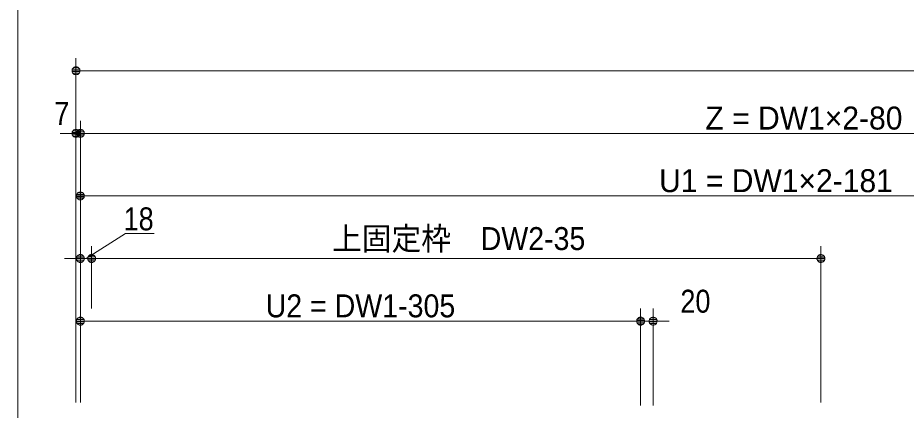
# Model space of a CAD drawing. Units: millimetres, scale not verified. Extents: x -6062 to 6062, y -3045 to 3045.
# Drawn here: x -5788 to -4368, y 358 to 985 of the extents above; entities that cross this region are included whole.
import ezdxf
from ezdxf.enums import TextEntityAlignment as Align

# ---------------------------------------------------------------- set-up
doc = ezdxf.new("R2010")
doc.units = ezdxf.units.MM
doc.header["$LTSCALE"] = 20
for name, color, linetype, lineweight in [('0-0_2寸法-1', 7, 'Continuous', 9), ('0-1_0', 7, 'Continuous', 9), ('0-2_2寸法-2', 7, 'Continuous', 9), ('0-5_1図面枠', 7, 'Continuous', 9)]:
    doc.layers.add(name, color=color, linetype=linetype, lineweight=lineweight)
doc.styles.add('ＭＳ Ｐゴシック', font='')
doc.styles.get('ＭＳ Ｐゴシック').set_extended_font_data('MS PGothic')

# ---------------------------------------------------------------- blocks, each defined once
blk = doc.blocks.new('_Dot')
at = {"layer": '0-1_0'}
for p, q in [((-10, 0), (-20, 0)), ((9.78, 2), (-9.78, 2)), ((7.99, 6), (-7.99, 6)), ((9.16, -3.98), (-9.16, -3.98)), ((6, -7.98), (-6, -7.98))]:
    blk.add_line(p, q, dxfattribs=at)
for points in [[(10, 0), (9.92, 1.25), (9.69, 2.49), (9.3, 3.68), (8.76, 4.82), (8.09, 5.88), (7.29, 6.85), (6.37, 7.71), (5.36, 8.44), (4.26, 9.05), (3.09, 9.51), (1.87, 9.82), (0.63, 9.98), (-0.63, 9.98), (-1.87, 9.82), (-3.09, 9.51), (-4.26, 9.05), (-5.36, 8.44), (-6.37, 7.71), (-7.29, 6.85), (-8.09, 5.88), (-8.76, 4.82), (-9.3, 3.68), (-9.69, 2.49), (-9.92, 1.25), (-10, 0), (0, 0)], [(-10, 0), (-9.92, -1.25), (-9.69, -2.49), (-9.3, -3.68), (-8.76, -4.82), (-8.09, -5.88), (-7.29, -6.85), (-6.37, -7.71), (-5.36, -8.44), (-4.26, -9.05), (-3.09, -9.51), (-1.87, -9.82), (-0.63, -9.98), (0.63, -9.98), (1.87, -9.82), (3.09, -9.51), (4.26, -9.05), (5.36, -8.44), (6.37, -7.71), (7.29, -6.85), (8.09, -5.88), (8.76, -4.82), (9.3, -3.68), (9.69, -2.49), (9.92, -1.25), (10, 0), (0, 0)]]:
    blk.add_lwpolyline(points, close=True, dxfattribs=at)
blk = doc.blocks.new('グループ-74')
at = {"layer": '0-5_1図面枠'}
blk.add_lwpolyline([(-80000, 55400), (80000, 55400), (80000, -55400), (-80000, -55400)], close=True, dxfattribs=at)
blk = doc.blocks.new('図面枠')
at = {"layer": '0-5_1図面枠'}
blk.add_blockref('グループ-74', (0, 0), dxfattribs=at)

msp = doc.modelspace()

# ---------------------------------------------------------------- linework, layer by layer
at = {"layer": '0-0_2寸法-1'}
for p, q in [((-5694.5, 820), (-5694.5, 920)), ((-925.21, 900), (-5681.79, 900)), ((-5687.5, 720), (-5687.5, 820)), ((-3380.21, 800), (-5674.79, 800)), ((-5687.5, 620), (-5687.5, 720)), ((-3481.21, 700), (-5674.79, 700)), ((-5669.5, 520), (-5669.5, 620)), ((-4504.5, 370), (-4504.5, 620)), ((-4517.21, 600), (-5656.79, 600)), ((-5687.5, 370), (-5687.5, 520)), ((-4792.5, 365.25), (-4792.5, 520)), ((-4805.21, 500), (-5674.79, 500))]:
    msp.add_line(p, q, dxfattribs=at)
at = {"layer": '0-2_2寸法-2'}
for p, q in [((-5694.5, 370), (-5694.5, 820)), ((-5687.5, 720), (-5687.5, 820)), ((-5707.21, 800), (-5719.92, 800)), ((-5694.5, 800), (-5687.5, 800)), ((-5674.79, 800), (-5662.08, 800)), ((-5687.5, 370), (-5687.5, 620)), ((-5669.5, 520), (-5669.5, 620)), ((-5700.21, 600), (-5712.92, 600)), ((-5687.5, 600), (-5669.5, 600)), ((-5656.79, 600), (-5644.08, 600)), ((-4792.5, 365.25), (-4792.5, 520)), ((-4772.5, 365.25), (-4772.5, 520)), ((-4805.21, 500), (-4817.92, 500)), ((-4792.5, 500), (-4772.5, 500)), ((-4759.79, 500), (-4747.08, 500))]:
    msp.add_line(p, q, dxfattribs=at)
msp.add_lwpolyline([(-5569.57, 640), (-5615.19, 640), (-5678.5, 600)], dxfattribs=at)

# ---------------------------------------------------------------- block references
at = {"layer": '0-0_2寸法-1', "xscale": 0.6356201, "yscale": 0.6356201, "rotation": 180}
for p in [(-5694.5, 900), (-5687.5, 800), (-5687.5, 700), (-5669.5, 600), (-5687.5, 500)]:
    msp.add_blockref('_Dot', p, dxfattribs=at)
at = {"layer": '0-0_2寸法-1', "xscale": 0.6356201, "yscale": 0.6356201}
for p in [(-4504.5, 600), (-4792.5, 500)]:
    msp.add_blockref('_Dot', p, dxfattribs=at)
at = {"layer": '0-2_2寸法-2', "xscale": 0.6356201, "yscale": 0.6356201}
for p in [(-5694.5, 800), (-5687.5, 600), (-4792.5, 500)]:
    msp.add_blockref('_Dot', p, dxfattribs=at)
at = {"layer": '0-2_2寸法-2', "xscale": 0.6356201, "yscale": 0.6356201, "rotation": 180}
for p in [(-5687.5, 800), (-5669.5, 600), (-4772.5, 500)]:
    msp.add_blockref('_Dot', p, dxfattribs=at)
at = {"layer": '0-5_1図面枠', "xscale": 0.05, "yscale": 0.05}
msp.add_blockref('図面枠', (-1787.5, 0), dxfattribs=at)

# ---------------------------------------------------------------- texts
at = {"layer": '0-0_2寸法-1', "style": 'ＭＳ Ｐゴシック'}
for s, p in [('Z = DW1×2-80', (-4688.99, 795.04)), ('U1 = DW1×2-181', (-4763, 695.04))]:
    msp.add_text(s, height=36.69, dxfattribs=at).set_placement(p, align=Align.BOTTOM_LEFT)
at = {"layer": '0-0_2寸法-1', "style": 'ＭＳ Ｐゴシック', "width": 0.95}
for s, height, p in [('上固定枠\u3000DW2-35', 36.66, (-5285.48, 602.53)), ('U2 = DW1-305', 36.69, (-5391.47, 495.04))]:
    msp.add_text(s, height=height, dxfattribs=at).set_placement(p, align=Align.BOTTOM_LEFT)
at = {"layer": '0-2_2寸法-2', "style": 'ＭＳ Ｐゴシック', "width": 0.9}
for s, p in [('7', (-5729.17, 802.48)), ('18', (-5618.41, 634.04)), ('20', (-4728.98, 502.48))]:
    msp.add_text(s, height=36.66, dxfattribs=at).set_placement(p, align=Align.BOTTOM_LEFT)

doc.saveas('drawing.dxf')
